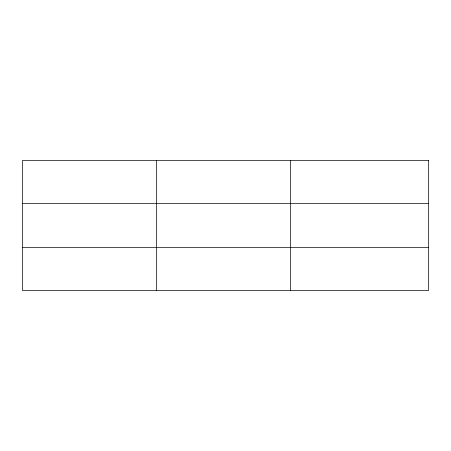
<?xml version="1.0" encoding="UTF-8"?>
<svg xmlns="http://www.w3.org/2000/svg" width="451" height="451" viewBox="0 0 451 451"><rect width="100%" height="100%" fill="white"/><g stroke="black" fill="none" stroke-linecap="round" stroke-linejoin="round"><path stroke-width="0.68" d="M156.497 160.404L156.497 290.596M290.444 160.404L290.444 290.596M22.55 203.367L428.45 203.367M22.55 247.633L428.45 247.633M428.45 160.404L428.45 290.596L22.55 290.596L22.55 160.404L428.45 160.404"/></g></svg>
